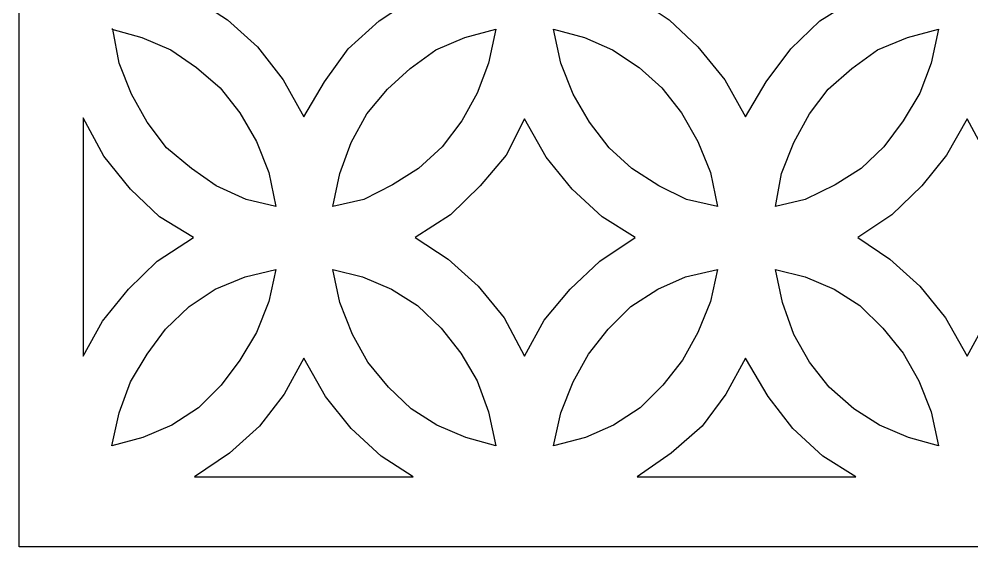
# Model space of a CAD drawing. Header units: centimetres. Extents: x -27 to -19.59, y -7.34 to -0.28.
# Drawn here: x -26.999 to -23.292, y -7.341 to -5.286 of the extents above; entities that cross this region are included whole.
import ezdxf

# ---------------------------------------------------------------- set-up
doc = ezdxf.new("R2010")
doc.units = ezdxf.units.CM
doc.header["$MEASUREMENT"] = 0
doc.layers.add('layer 1', color=7, linetype='Continuous')

msp = doc.modelspace()

# ---------------------------------------------------------------- linework, layer by layer
at = {"layer": 'layer 1', "color": 250, "lineweight": 30}
for points, knots in [([(-19.58969, -7.3408), (-19.58969, -7.3408), (-26.99913, -7.3408), (-26.99913, -7.3408), (-26.99913, -7.3408), (-26.99913, -7.3408), (-26.99913, -0.27655), (-26.99913, -0.27655), (-26.99913, -0.27655), (-26.99913, -0.27655), (-19.58568, -0.27655), (-19.58568, -0.27655)], [0, 0, 0, 0, 0.25, 0.25, 0.25, 0.25, 0.5, 0.5, 0.5, 0.5, 1, 1, 1, 1]), ([(-25.46586, -5.20547), (-25.46586, -5.20547), (-25.59832, -5.29377), (-25.59832, -5.29377), (-25.59832, -5.29377), (-25.59832, -5.29377), (-25.71873, -5.40214), (-25.71873, -5.40214), (-25.71873, -5.40214), (-25.71873, -5.40214), (-25.81105, -5.53057), (-25.81105, -5.53057), (-25.81105, -5.53057), (-25.81105, -5.53057), (-25.89132, -5.66705), (-25.89132, -5.66705), (-25.89132, -5.66705), (-25.89132, -5.66705), (-25.9716, -5.52254), (-25.9716, -5.52254), (-25.9716, -5.52254), (-25.9716, -5.52254), (-26.07194, -5.39412), (-26.07194, -5.39412), (-26.07194, -5.39412), (-26.07194, -5.39412), (-26.18834, -5.28976), (-26.18834, -5.28976), (-26.18834, -5.28976), (-26.18834, -5.28976), (-26.31678, -5.20547), (-26.31678, -5.20547), (-26.31678, -5.20547), (-26.31678, -5.20547), (-26.18031, -5.11717), (-26.18031, -5.11717), (-26.18031, -5.11717), (-26.18031, -5.11717), (-26.06392, -5.00879), (-26.06392, -5.00879), (-26.06392, -5.00879), (-26.06392, -5.00879), (-25.96758, -4.88035), (-25.96758, -4.88035), (-25.96758, -4.88035), (-25.96758, -4.88035), (-25.89132, -4.74389), (-25.89132, -4.74389), (-25.89132, -4.74389), (-25.89132, -4.74389), (-25.80703, -4.88838), (-25.80703, -4.88838), (-25.80703, -4.88838), (-25.80703, -4.88838), (-25.70669, -5.01682), (-25.70669, -5.01682), (-25.70669, -5.01682), (-25.70669, -5.01682), (-25.59029, -5.12118), (-25.59029, -5.12118), (-25.59029, -5.12118), (-25.59029, -5.12118), (-25.46586, -5.20547), (-25.46586, -5.20547)], [0, 0, 0, 0, 0.0588235, 0.0588235, 0.0588235, 0.0588235, 0.1176471, 0.1176471, 0.1176471, 0.1176471, 0.1764706, 0.1764706, 0.1764706, 0.1764706, 0.2352941, 0.2352941, 0.2352941, 0.2352941, 0.2941176, 0.2941176, 0.2941176, 0.2941176, 0.3529412, 0.3529412, 0.3529412, 0.3529412, 0.4117647, 0.4117647, 0.4117647, 0.4117647, 0.4705882, 0.4705882, 0.4705882, 0.4705882, 0.5294118, 0.5294118, 0.5294118, 0.5294118, 0.5882353, 0.5882353, 0.5882353, 0.5882353, 0.6470588, 0.6470588, 0.6470588, 0.6470588, 0.7058824, 0.7058824, 0.7058824, 0.7058824, 0.7647059, 0.7647059, 0.7647059, 0.7647059, 0.8235294, 0.8235294, 0.8235294, 0.8235294, 0.8823529, 0.8823529, 0.8823529, 0.8823529, 1, 1, 1, 1]), ([(-23.74395, -5.20547), (-23.74395, -5.20547), (-23.88443, -5.29377), (-23.88443, -5.29377), (-23.88443, -5.29377), (-23.88443, -5.29377), (-23.99682, -5.40214), (-23.99682, -5.40214), (-23.99682, -5.40214), (-23.99682, -5.40214), (-24.09315, -5.53057), (-24.09315, -5.53057), (-24.09315, -5.53057), (-24.09315, -5.53057), (-24.17343, -5.66705), (-24.17343, -5.66705), (-24.17343, -5.66705), (-24.17343, -5.66705), (-24.2537, -5.52254), (-24.2537, -5.52254), (-24.2537, -5.52254), (-24.2537, -5.52254), (-24.35806, -5.39412), (-24.35806, -5.39412), (-24.35806, -5.39412), (-24.35806, -5.39412), (-24.47045, -5.28976), (-24.47045, -5.28976), (-24.47045, -5.28976), (-24.47045, -5.28976), (-24.59487, -5.20547), (-24.59487, -5.20547), (-24.59487, -5.20547), (-24.59487, -5.20547), (-24.46242, -5.11717), (-24.46242, -5.11717), (-24.46242, -5.11717), (-24.46242, -5.11717), (-24.34201, -5.00879), (-24.34201, -5.00879), (-24.34201, -5.00879), (-24.34201, -5.00879), (-24.24969, -4.88035), (-24.24969, -4.88035), (-24.24969, -4.88035), (-24.24969, -4.88035), (-24.17343, -4.74389), (-24.17343, -4.74389), (-24.17343, -4.74389), (-24.17343, -4.74389), (-24.08512, -4.88838), (-24.08512, -4.88838), (-24.08512, -4.88838), (-24.08512, -4.88838), (-23.98879, -5.01682), (-23.98879, -5.01682), (-23.98879, -5.01682), (-23.98879, -5.01682), (-23.87641, -5.12118), (-23.87641, -5.12118), (-23.87641, -5.12118), (-23.87641, -5.12118), (-23.74395, -5.20547), (-23.74395, -5.20547)], [0, 0, 0, 0, 0.0588235, 0.0588235, 0.0588235, 0.0588235, 0.1176471, 0.1176471, 0.1176471, 0.1176471, 0.1764706, 0.1764706, 0.1764706, 0.1764706, 0.2352941, 0.2352941, 0.2352941, 0.2352941, 0.2941176, 0.2941176, 0.2941176, 0.2941176, 0.3529412, 0.3529412, 0.3529412, 0.3529412, 0.4117647, 0.4117647, 0.4117647, 0.4117647, 0.4705882, 0.4705882, 0.4705882, 0.4705882, 0.5294118, 0.5294118, 0.5294118, 0.5294118, 0.5882353, 0.5882353, 0.5882353, 0.5882353, 0.6470588, 0.6470588, 0.6470588, 0.6470588, 0.7058824, 0.7058824, 0.7058824, 0.7058824, 0.7647059, 0.7647059, 0.7647059, 0.7647059, 0.8235294, 0.8235294, 0.8235294, 0.8235294, 0.8823529, 0.8823529, 0.8823529, 0.8823529, 1, 1, 1, 1]), ([(-26.63387, -5.32588), (-26.63387, -5.32588), (-26.60979, -5.45834), (-26.60979, -5.45834), (-26.60979, -5.45834), (-26.60979, -5.45834), (-26.56162, -5.57875), (-26.56162, -5.57875), (-26.56162, -5.57875), (-26.56162, -5.57875), (-26.50142, -5.68712), (-26.50142, -5.68712), (-26.50142, -5.68712), (-26.50142, -5.68712), (-26.42515, -5.78747), (-26.42515, -5.78747), (-26.42515, -5.78747), (-26.42515, -5.78747), (-26.32882, -5.86774), (-26.32882, -5.86774), (-26.32882, -5.86774), (-26.32882, -5.86774), (-26.23249, -5.93598), (-26.23249, -5.93598), (-26.23249, -5.93598), (-26.23249, -5.93598), (-26.1161, -5.98816), (-26.1161, -5.98816), (-26.1161, -5.98816), (-26.1161, -5.98816), (-25.99969, -6.01625), (-25.99969, -6.01625), (-25.99969, -6.01625), (-25.99969, -6.01625), (-26.02779, -5.8838), (-26.02779, -5.8838), (-26.02779, -5.8838), (-26.02779, -5.8838), (-26.07596, -5.76338), (-26.07596, -5.76338), (-26.07596, -5.76338), (-26.07596, -5.76338), (-26.14018, -5.651), (-26.14018, -5.651), (-26.14018, -5.651), (-26.14018, -5.651), (-26.21644, -5.55465), (-26.21644, -5.55465), (-26.21644, -5.55465), (-26.21644, -5.55465), (-26.30876, -5.47439), (-26.30876, -5.47439), (-26.30876, -5.47439), (-26.30876, -5.47439), (-26.4091, -5.40616), (-26.4091, -5.40616), (-26.4091, -5.40616), (-26.4091, -5.40616), (-26.52149, -5.35799), (-26.52149, -5.35799), (-26.52149, -5.35799), (-26.52149, -5.35799), (-26.63789, -5.32588), (-26.63789, -5.32588), (-26.63789, -5.32588), (-26.63789, -5.32588), (-26.63387, -5.32588), (-26.63387, -5.32588)], [0, 0, 0, 0, 0.0555556, 0.0555556, 0.0555556, 0.0555556, 0.1111111, 0.1111111, 0.1111111, 0.1111111, 0.1666667, 0.1666667, 0.1666667, 0.1666667, 0.2222222, 0.2222222, 0.2222222, 0.2222222, 0.2777778, 0.2777778, 0.2777778, 0.2777778, 0.3333333, 0.3333333, 0.3333333, 0.3333333, 0.3888889, 0.3888889, 0.3888889, 0.3888889, 0.4444444, 0.4444444, 0.4444444, 0.4444444, 0.5, 0.5, 0.5, 0.5, 0.5555556, 0.5555556, 0.5555556, 0.5555556, 0.6111111, 0.6111111, 0.6111111, 0.6111111, 0.6666667, 0.6666667, 0.6666667, 0.6666667, 0.7222222, 0.7222222, 0.7222222, 0.7222222, 0.7777778, 0.7777778, 0.7777778, 0.7777778, 0.8333333, 0.8333333, 0.8333333, 0.8333333, 0.8888889, 0.8888889, 0.8888889, 0.8888889, 1, 1, 1, 1]), ([(-25.14476, -5.32588), (-25.14476, -5.32588), (-25.26517, -5.35799), (-25.26517, -5.35799), (-25.26517, -5.35799), (-25.26517, -5.35799), (-25.37756, -5.40616), (-25.37756, -5.40616), (-25.37756, -5.40616), (-25.37756, -5.40616), (-25.4779, -5.47841), (-25.4779, -5.47841), (-25.4779, -5.47841), (-25.4779, -5.47841), (-25.56621, -5.55868), (-25.56621, -5.55868), (-25.56621, -5.55868), (-25.56621, -5.55868), (-25.64648, -5.65501), (-25.64648, -5.65501), (-25.64648, -5.65501), (-25.64648, -5.65501), (-25.70669, -5.7674), (-25.70669, -5.7674), (-25.70669, -5.7674), (-25.70669, -5.7674), (-25.75084, -5.88781), (-25.75084, -5.88781), (-25.75084, -5.88781), (-25.75084, -5.88781), (-25.77894, -6.01625), (-25.77894, -6.01625), (-25.77894, -6.01625), (-25.77894, -6.01625), (-25.65852, -5.98816), (-25.65852, -5.98816), (-25.65852, -5.98816), (-25.65852, -5.98816), (-25.54614, -5.93196), (-25.54614, -5.93196), (-25.54614, -5.93196), (-25.54614, -5.93196), (-25.44579, -5.86774), (-25.44579, -5.86774), (-25.44579, -5.86774), (-25.44579, -5.86774), (-25.35348, -5.78345), (-25.35348, -5.78345), (-25.35348, -5.78345), (-25.35348, -5.78345), (-25.27721, -5.68311), (-25.27721, -5.68311), (-25.27721, -5.68311), (-25.27721, -5.68311), (-25.21701, -5.57474), (-25.21701, -5.57474), (-25.21701, -5.57474), (-25.21701, -5.57474), (-25.17286, -5.45834), (-25.17286, -5.45834), (-25.17286, -5.45834), (-25.17286, -5.45834), (-25.14476, -5.32588), (-25.14476, -5.32588)], [0, 0, 0, 0, 0.0588235, 0.0588235, 0.0588235, 0.0588235, 0.1176471, 0.1176471, 0.1176471, 0.1176471, 0.1764706, 0.1764706, 0.1764706, 0.1764706, 0.2352941, 0.2352941, 0.2352941, 0.2352941, 0.2941176, 0.2941176, 0.2941176, 0.2941176, 0.3529412, 0.3529412, 0.3529412, 0.3529412, 0.4117647, 0.4117647, 0.4117647, 0.4117647, 0.4705882, 0.4705882, 0.4705882, 0.4705882, 0.5294118, 0.5294118, 0.5294118, 0.5294118, 0.5882353, 0.5882353, 0.5882353, 0.5882353, 0.6470588, 0.6470588, 0.6470588, 0.6470588, 0.7058824, 0.7058824, 0.7058824, 0.7058824, 0.7647059, 0.7647059, 0.7647059, 0.7647059, 0.8235294, 0.8235294, 0.8235294, 0.8235294, 0.8823529, 0.8823529, 0.8823529, 0.8823529, 1, 1, 1, 1]), ([(-24.91999, -5.32588), (-24.91999, -5.32588), (-24.89189, -5.45834), (-24.89189, -5.45834), (-24.89189, -5.45834), (-24.89189, -5.45834), (-24.84373, -5.57875), (-24.84373, -5.57875), (-24.84373, -5.57875), (-24.84373, -5.57875), (-24.77951, -5.68712), (-24.77951, -5.68712), (-24.77951, -5.68712), (-24.77951, -5.68712), (-24.70325, -5.78747), (-24.70325, -5.78747), (-24.70325, -5.78747), (-24.70325, -5.78747), (-24.61494, -5.86774), (-24.61494, -5.86774), (-24.61494, -5.86774), (-24.61494, -5.86774), (-24.51058, -5.93598), (-24.51058, -5.93598), (-24.51058, -5.93598), (-24.51058, -5.93598), (-24.40221, -5.98816), (-24.40221, -5.98816), (-24.40221, -5.98816), (-24.40221, -5.98816), (-24.2818, -6.01625), (-24.2818, -6.01625), (-24.2818, -6.01625), (-24.2818, -6.01625), (-24.3099, -5.8838), (-24.3099, -5.8838), (-24.3099, -5.8838), (-24.3099, -5.8838), (-24.35806, -5.76338), (-24.35806, -5.76338), (-24.35806, -5.76338), (-24.35806, -5.76338), (-24.42228, -5.651), (-24.42228, -5.651), (-24.42228, -5.651), (-24.42228, -5.651), (-24.49854, -5.55465), (-24.49854, -5.55465), (-24.49854, -5.55465), (-24.49854, -5.55465), (-24.58684, -5.47439), (-24.58684, -5.47439), (-24.58684, -5.47439), (-24.58684, -5.47439), (-24.6912, -5.40616), (-24.6912, -5.40616), (-24.6912, -5.40616), (-24.6912, -5.40616), (-24.79957, -5.35799), (-24.79957, -5.35799), (-24.79957, -5.35799), (-24.79957, -5.35799), (-24.91999, -5.32588), (-24.91999, -5.32588)], [0, 0, 0, 0, 0.0588235, 0.0588235, 0.0588235, 0.0588235, 0.1176471, 0.1176471, 0.1176471, 0.1176471, 0.1764706, 0.1764706, 0.1764706, 0.1764706, 0.2352941, 0.2352941, 0.2352941, 0.2352941, 0.2941176, 0.2941176, 0.2941176, 0.2941176, 0.3529412, 0.3529412, 0.3529412, 0.3529412, 0.4117647, 0.4117647, 0.4117647, 0.4117647, 0.4705882, 0.4705882, 0.4705882, 0.4705882, 0.5294118, 0.5294118, 0.5294118, 0.5294118, 0.5882353, 0.5882353, 0.5882353, 0.5882353, 0.6470588, 0.6470588, 0.6470588, 0.6470588, 0.7058824, 0.7058824, 0.7058824, 0.7058824, 0.7647059, 0.7647059, 0.7647059, 0.7647059, 0.8235294, 0.8235294, 0.8235294, 0.8235294, 0.8823529, 0.8823529, 0.8823529, 0.8823529, 1, 1, 1, 1]), ([(-23.42285, -5.32588), (-23.42285, -5.32588), (-23.54326, -5.35799), (-23.54326, -5.35799), (-23.54326, -5.35799), (-23.54326, -5.35799), (-23.65966, -5.40616), (-23.65966, -5.40616), (-23.65966, -5.40616), (-23.65966, -5.40616), (-23.76001, -5.47841), (-23.76001, -5.47841), (-23.76001, -5.47841), (-23.76001, -5.47841), (-23.85232, -5.55868), (-23.85232, -5.55868), (-23.85232, -5.55868), (-23.85232, -5.55868), (-23.92457, -5.65501), (-23.92457, -5.65501), (-23.92457, -5.65501), (-23.92457, -5.65501), (-23.98478, -5.7674), (-23.98478, -5.7674), (-23.98478, -5.7674), (-23.98478, -5.7674), (-24.03294, -5.88781), (-24.03294, -5.88781), (-24.03294, -5.88781), (-24.03294, -5.88781), (-24.05703, -6.01625), (-24.05703, -6.01625), (-24.05703, -6.01625), (-24.05703, -6.01625), (-23.94063, -5.98816), (-23.94063, -5.98816), (-23.94063, -5.98816), (-23.94063, -5.98816), (-23.82423, -5.93196), (-23.82423, -5.93196), (-23.82423, -5.93196), (-23.82423, -5.93196), (-23.72388, -5.86774), (-23.72388, -5.86774), (-23.72388, -5.86774), (-23.72388, -5.86774), (-23.63558, -5.78345), (-23.63558, -5.78345), (-23.63558, -5.78345), (-23.63558, -5.78345), (-23.55932, -5.68311), (-23.55932, -5.68311), (-23.55932, -5.68311), (-23.55932, -5.68311), (-23.4951, -5.57474), (-23.4951, -5.57474), (-23.4951, -5.57474), (-23.4951, -5.57474), (-23.45095, -5.45834), (-23.45095, -5.45834), (-23.45095, -5.45834), (-23.45095, -5.45834), (-23.42285, -5.32588), (-23.42285, -5.32588)], [0, 0, 0, 0, 0.0588235, 0.0588235, 0.0588235, 0.0588235, 0.1176471, 0.1176471, 0.1176471, 0.1176471, 0.1764706, 0.1764706, 0.1764706, 0.1764706, 0.2352941, 0.2352941, 0.2352941, 0.2352941, 0.2941176, 0.2941176, 0.2941176, 0.2941176, 0.3529412, 0.3529412, 0.3529412, 0.3529412, 0.4117647, 0.4117647, 0.4117647, 0.4117647, 0.4705882, 0.4705882, 0.4705882, 0.4705882, 0.5294118, 0.5294118, 0.5294118, 0.5294118, 0.5882353, 0.5882353, 0.5882353, 0.5882353, 0.6470588, 0.6470588, 0.6470588, 0.6470588, 0.7058824, 0.7058824, 0.7058824, 0.7058824, 0.7647059, 0.7647059, 0.7647059, 0.7647059, 0.8235294, 0.8235294, 0.8235294, 0.8235294, 0.8823529, 0.8823529, 0.8823529, 0.8823529, 1, 1, 1, 1]), ([(-26.75027, -5.67107), (-26.75027, -5.67107), (-26.67, -5.81958), (-26.67, -5.81958), (-26.67, -5.81958), (-26.67, -5.81958), (-26.56564, -5.94802), (-26.56564, -5.94802), (-26.56564, -5.94802), (-26.56564, -5.94802), (-26.45325, -6.05637), (-26.45325, -6.05637), (-26.45325, -6.05637), (-26.45325, -6.05637), (-26.3208, -6.13666), (-26.3208, -6.13666), (-26.3208, -6.13666), (-26.3208, -6.13666), (-26.46128, -6.22898), (-26.46128, -6.22898), (-26.46128, -6.22898), (-26.46128, -6.22898), (-26.57366, -6.33735), (-26.57366, -6.33735), (-26.57366, -6.33735), (-26.57366, -6.33735), (-26.67401, -6.46178), (-26.67401, -6.46178), (-26.67401, -6.46178), (-26.67401, -6.46178), (-26.75027, -6.59825), (-26.75027, -6.59825), (-26.75027, -6.59825), (-26.75027, -6.59825), (-26.75027, -5.67107), (-26.75027, -5.67107)], [0, 0, 0, 0, 0.1, 0.1, 0.1, 0.1, 0.2, 0.2, 0.2, 0.2, 0.3, 0.3, 0.3, 0.3, 0.4, 0.4, 0.4, 0.4, 0.5, 0.5, 0.5, 0.5, 0.6, 0.6, 0.6, 0.6, 0.7, 0.7, 0.7, 0.7, 0.8, 0.8, 0.8, 0.8, 1, 1, 1, 1]), ([(-25.03238, -5.67508), (-25.03238, -5.67508), (-24.94808, -5.82359), (-24.94808, -5.82359), (-24.94808, -5.82359), (-24.94808, -5.82359), (-24.84774, -5.94802), (-24.84774, -5.94802), (-24.84774, -5.94802), (-24.84774, -5.94802), (-24.73134, -6.05637), (-24.73134, -6.05637), (-24.73134, -6.05637), (-24.73134, -6.05637), (-24.6029, -6.13666), (-24.6029, -6.13666), (-24.6029, -6.13666), (-24.6029, -6.13666), (-24.73937, -6.22898), (-24.73937, -6.22898), (-24.73937, -6.22898), (-24.73937, -6.22898), (-24.85577, -6.33735), (-24.85577, -6.33735), (-24.85577, -6.33735), (-24.85577, -6.33735), (-24.95611, -6.45777), (-24.95611, -6.45777), (-24.95611, -6.45777), (-24.95611, -6.45777), (-25.03238, -6.59825), (-25.03238, -6.59825), (-25.03238, -6.59825), (-25.03238, -6.59825), (-25.11265, -6.44974), (-25.11265, -6.44974), (-25.11265, -6.44974), (-25.11265, -6.44974), (-25.213, -6.32531), (-25.213, -6.32531), (-25.213, -6.32531), (-25.213, -6.32531), (-25.32939, -6.22096), (-25.32939, -6.22096), (-25.32939, -6.22096), (-25.32939, -6.22096), (-25.45783, -6.13666), (-25.45783, -6.13666), (-25.45783, -6.13666), (-25.45783, -6.13666), (-25.32137, -6.04835), (-25.32137, -6.04835), (-25.32137, -6.04835), (-25.32137, -6.04835), (-25.20497, -5.93598), (-25.20497, -5.93598), (-25.20497, -5.93598), (-25.20497, -5.93598), (-25.10462, -5.81556), (-25.10462, -5.81556), (-25.10462, -5.81556), (-25.10462, -5.81556), (-25.03238, -5.67508), (-25.03238, -5.67508)], [0, 0, 0, 0, 0.0588235, 0.0588235, 0.0588235, 0.0588235, 0.1176471, 0.1176471, 0.1176471, 0.1176471, 0.1764706, 0.1764706, 0.1764706, 0.1764706, 0.2352941, 0.2352941, 0.2352941, 0.2352941, 0.2941176, 0.2941176, 0.2941176, 0.2941176, 0.3529412, 0.3529412, 0.3529412, 0.3529412, 0.4117647, 0.4117647, 0.4117647, 0.4117647, 0.4705882, 0.4705882, 0.4705882, 0.4705882, 0.5294118, 0.5294118, 0.5294118, 0.5294118, 0.5882353, 0.5882353, 0.5882353, 0.5882353, 0.6470588, 0.6470588, 0.6470588, 0.6470588, 0.7058824, 0.7058824, 0.7058824, 0.7058824, 0.7647059, 0.7647059, 0.7647059, 0.7647059, 0.8235294, 0.8235294, 0.8235294, 0.8235294, 0.8823529, 0.8823529, 0.8823529, 0.8823529, 1, 1, 1, 1]), ([(-23.31046, -5.67508), (-23.31046, -5.67508), (-23.23019, -5.82359), (-23.23019, -5.82359), (-23.23019, -5.82359), (-23.23019, -5.82359), (-23.12984, -5.94802), (-23.12984, -5.94802), (-23.12984, -5.94802), (-23.12984, -5.94802), (-23.01344, -6.05637), (-23.01344, -6.05637), (-23.01344, -6.05637), (-23.01344, -6.05637), (-22.88902, -6.13666), (-22.88902, -6.13666), (-22.88902, -6.13666), (-22.88902, -6.13666), (-23.02147, -6.22898), (-23.02147, -6.22898), (-23.02147, -6.22898), (-23.02147, -6.22898), (-23.13787, -6.33735), (-23.13787, -6.33735), (-23.13787, -6.33735), (-23.13787, -6.33735), (-23.2342, -6.45777), (-23.2342, -6.45777), (-23.2342, -6.45777), (-23.2342, -6.45777), (-23.31046, -6.59825), (-23.31046, -6.59825), (-23.31046, -6.59825), (-23.31046, -6.59825), (-23.39475, -6.44974), (-23.39475, -6.44974), (-23.39475, -6.44974), (-23.39475, -6.44974), (-23.4951, -6.32531), (-23.4951, -6.32531), (-23.4951, -6.32531), (-23.4951, -6.32531), (-23.6115, -6.22096), (-23.6115, -6.22096), (-23.6115, -6.22096), (-23.6115, -6.22096), (-23.73592, -6.13666), (-23.73592, -6.13666), (-23.73592, -6.13666), (-23.73592, -6.13666), (-23.60347, -6.04835), (-23.60347, -6.04835), (-23.60347, -6.04835), (-23.60347, -6.04835), (-23.48707, -5.93598), (-23.48707, -5.93598), (-23.48707, -5.93598), (-23.48707, -5.93598), (-23.39074, -5.81556), (-23.39074, -5.81556), (-23.39074, -5.81556), (-23.39074, -5.81556), (-23.31046, -5.67508), (-23.31046, -5.67508)], [0, 0, 0, 0, 0.0588235, 0.0588235, 0.0588235, 0.0588235, 0.1176471, 0.1176471, 0.1176471, 0.1176471, 0.1764706, 0.1764706, 0.1764706, 0.1764706, 0.2352941, 0.2352941, 0.2352941, 0.2352941, 0.2941176, 0.2941176, 0.2941176, 0.2941176, 0.3529412, 0.3529412, 0.3529412, 0.3529412, 0.4117647, 0.4117647, 0.4117647, 0.4117647, 0.4705882, 0.4705882, 0.4705882, 0.4705882, 0.5294118, 0.5294118, 0.5294118, 0.5294118, 0.5882353, 0.5882353, 0.5882353, 0.5882353, 0.6470588, 0.6470588, 0.6470588, 0.6470588, 0.7058824, 0.7058824, 0.7058824, 0.7058824, 0.7647059, 0.7647059, 0.7647059, 0.7647059, 0.8235294, 0.8235294, 0.8235294, 0.8235294, 0.8823529, 0.8823529, 0.8823529, 0.8823529, 1, 1, 1, 1]), ([(-25.99969, -6.26109), (-25.99969, -6.26109), (-26.12011, -6.28919), (-26.12011, -6.28919), (-26.12011, -6.28919), (-26.12011, -6.28919), (-26.23651, -6.33735), (-26.23651, -6.33735), (-26.23651, -6.33735), (-26.23651, -6.33735), (-26.33685, -6.40559), (-26.33685, -6.40559), (-26.33685, -6.40559), (-26.33685, -6.40559), (-26.42917, -6.49389), (-26.42917, -6.49389), (-26.42917, -6.49389), (-26.42917, -6.49389), (-26.50142, -6.59022), (-26.50142, -6.59022), (-26.50142, -6.59022), (-26.50142, -6.59022), (-26.56564, -6.69859), (-26.56564, -6.69859), (-26.56564, -6.69859), (-26.56564, -6.69859), (-26.60979, -6.81899), (-26.60979, -6.81899), (-26.60979, -6.81899), (-26.60979, -6.81899), (-26.63789, -6.94745), (-26.63789, -6.94745), (-26.63789, -6.94745), (-26.63789, -6.94745), (-26.51747, -6.91534), (-26.51747, -6.91534), (-26.51747, -6.91534), (-26.51747, -6.91534), (-26.40509, -6.86717), (-26.40509, -6.86717), (-26.40509, -6.86717), (-26.40509, -6.86717), (-26.30073, -6.79894), (-26.30073, -6.79894), (-26.30073, -6.79894), (-26.30073, -6.79894), (-26.21242, -6.71064), (-26.21242, -6.71064), (-26.21242, -6.71064), (-26.21242, -6.71064), (-26.14018, -6.61431), (-26.14018, -6.61431), (-26.14018, -6.61431), (-26.14018, -6.61431), (-26.07596, -6.50593), (-26.07596, -6.50593), (-26.07596, -6.50593), (-26.07596, -6.50593), (-26.02779, -6.38552), (-26.02779, -6.38552), (-26.02779, -6.38552), (-26.02779, -6.38552), (-25.99969, -6.26109), (-25.99969, -6.26109)], [0, 0, 0, 0, 0.0588235, 0.0588235, 0.0588235, 0.0588235, 0.1176471, 0.1176471, 0.1176471, 0.1176471, 0.1764706, 0.1764706, 0.1764706, 0.1764706, 0.2352941, 0.2352941, 0.2352941, 0.2352941, 0.2941176, 0.2941176, 0.2941176, 0.2941176, 0.3529412, 0.3529412, 0.3529412, 0.3529412, 0.4117647, 0.4117647, 0.4117647, 0.4117647, 0.4705882, 0.4705882, 0.4705882, 0.4705882, 0.5294118, 0.5294118, 0.5294118, 0.5294118, 0.5882353, 0.5882353, 0.5882353, 0.5882353, 0.6470588, 0.6470588, 0.6470588, 0.6470588, 0.7058824, 0.7058824, 0.7058824, 0.7058824, 0.7647059, 0.7647059, 0.7647059, 0.7647059, 0.8235294, 0.8235294, 0.8235294, 0.8235294, 0.8823529, 0.8823529, 0.8823529, 0.8823529, 1, 1, 1, 1]), ([(-25.77894, -6.26109), (-25.77894, -6.26109), (-25.75084, -6.38953), (-25.75084, -6.38953), (-25.75084, -6.38953), (-25.75084, -6.38953), (-25.70267, -6.51396), (-25.70267, -6.51396), (-25.70267, -6.51396), (-25.70267, -6.51396), (-25.64247, -6.62233), (-25.64247, -6.62233), (-25.64247, -6.62233), (-25.64247, -6.62233), (-25.56219, -6.71866), (-25.56219, -6.71866), (-25.56219, -6.71866), (-25.56219, -6.71866), (-25.47389, -6.80294), (-25.47389, -6.80294), (-25.47389, -6.80294), (-25.47389, -6.80294), (-25.37355, -6.86717), (-25.37355, -6.86717), (-25.37355, -6.86717), (-25.37355, -6.86717), (-25.26116, -6.91534), (-25.26116, -6.91534), (-25.26116, -6.91534), (-25.26116, -6.91534), (-25.14476, -6.94745), (-25.14476, -6.94745), (-25.14476, -6.94745), (-25.14476, -6.94745), (-25.17286, -6.81499), (-25.17286, -6.81499), (-25.17286, -6.81499), (-25.17286, -6.81499), (-25.21701, -6.69458), (-25.21701, -6.69458), (-25.21701, -6.69458), (-25.21701, -6.69458), (-25.28123, -6.58621), (-25.28123, -6.58621), (-25.28123, -6.58621), (-25.28123, -6.58621), (-25.35749, -6.48988), (-25.35749, -6.48988), (-25.35749, -6.48988), (-25.35749, -6.48988), (-25.44981, -6.40158), (-25.44981, -6.40158), (-25.44981, -6.40158), (-25.44981, -6.40158), (-25.55015, -6.33735), (-25.55015, -6.33735), (-25.55015, -6.33735), (-25.55015, -6.33735), (-25.66254, -6.28919), (-25.66254, -6.28919), (-25.66254, -6.28919), (-25.66254, -6.28919), (-25.77894, -6.26109), (-25.77894, -6.26109)], [0, 0, 0, 0, 0.0588235, 0.0588235, 0.0588235, 0.0588235, 0.1176471, 0.1176471, 0.1176471, 0.1176471, 0.1764706, 0.1764706, 0.1764706, 0.1764706, 0.2352941, 0.2352941, 0.2352941, 0.2352941, 0.2941176, 0.2941176, 0.2941176, 0.2941176, 0.3529412, 0.3529412, 0.3529412, 0.3529412, 0.4117647, 0.4117647, 0.4117647, 0.4117647, 0.4705882, 0.4705882, 0.4705882, 0.4705882, 0.5294118, 0.5294118, 0.5294118, 0.5294118, 0.5882353, 0.5882353, 0.5882353, 0.5882353, 0.6470588, 0.6470588, 0.6470588, 0.6470588, 0.7058824, 0.7058824, 0.7058824, 0.7058824, 0.7647059, 0.7647059, 0.7647059, 0.7647059, 0.8235294, 0.8235294, 0.8235294, 0.8235294, 0.8823529, 0.8823529, 0.8823529, 0.8823529, 1, 1, 1, 1]), ([(-24.2818, -6.26109), (-24.2818, -6.26109), (-24.40623, -6.28919), (-24.40623, -6.28919), (-24.40623, -6.28919), (-24.40623, -6.28919), (-24.5146, -6.33735), (-24.5146, -6.33735), (-24.5146, -6.33735), (-24.5146, -6.33735), (-24.61895, -6.40559), (-24.61895, -6.40559), (-24.61895, -6.40559), (-24.61895, -6.40559), (-24.70726, -6.49389), (-24.70726, -6.49389), (-24.70726, -6.49389), (-24.70726, -6.49389), (-24.78352, -6.59022), (-24.78352, -6.59022), (-24.78352, -6.59022), (-24.78352, -6.59022), (-24.84373, -6.69859), (-24.84373, -6.69859), (-24.84373, -6.69859), (-24.84373, -6.69859), (-24.89189, -6.81899), (-24.89189, -6.81899), (-24.89189, -6.81899), (-24.89189, -6.81899), (-24.91999, -6.94745), (-24.91999, -6.94745), (-24.91999, -6.94745), (-24.91999, -6.94745), (-24.79556, -6.91534), (-24.79556, -6.91534), (-24.79556, -6.91534), (-24.79556, -6.91534), (-24.68719, -6.86717), (-24.68719, -6.86717), (-24.68719, -6.86717), (-24.68719, -6.86717), (-24.58283, -6.79894), (-24.58283, -6.79894), (-24.58283, -6.79894), (-24.58283, -6.79894), (-24.49453, -6.71064), (-24.49453, -6.71064), (-24.49453, -6.71064), (-24.49453, -6.71064), (-24.41827, -6.61431), (-24.41827, -6.61431), (-24.41827, -6.61431), (-24.41827, -6.61431), (-24.35806, -6.50593), (-24.35806, -6.50593), (-24.35806, -6.50593), (-24.35806, -6.50593), (-24.3099, -6.38552), (-24.3099, -6.38552), (-24.3099, -6.38552), (-24.3099, -6.38552), (-24.2818, -6.26109), (-24.2818, -6.26109)], [0, 0, 0, 0, 0.0588235, 0.0588235, 0.0588235, 0.0588235, 0.1176471, 0.1176471, 0.1176471, 0.1176471, 0.1764706, 0.1764706, 0.1764706, 0.1764706, 0.2352941, 0.2352941, 0.2352941, 0.2352941, 0.2941176, 0.2941176, 0.2941176, 0.2941176, 0.3529412, 0.3529412, 0.3529412, 0.3529412, 0.4117647, 0.4117647, 0.4117647, 0.4117647, 0.4705882, 0.4705882, 0.4705882, 0.4705882, 0.5294118, 0.5294118, 0.5294118, 0.5294118, 0.5882353, 0.5882353, 0.5882353, 0.5882353, 0.6470588, 0.6470588, 0.6470588, 0.6470588, 0.7058824, 0.7058824, 0.7058824, 0.7058824, 0.7647059, 0.7647059, 0.7647059, 0.7647059, 0.8235294, 0.8235294, 0.8235294, 0.8235294, 0.8823529, 0.8823529, 0.8823529, 0.8823529, 1, 1, 1, 1]), ([(-24.05703, -6.26109), (-24.05703, -6.26109), (-24.02893, -6.38953), (-24.02893, -6.38953), (-24.02893, -6.38953), (-24.02893, -6.38953), (-23.98478, -6.51396), (-23.98478, -6.51396), (-23.98478, -6.51396), (-23.98478, -6.51396), (-23.92457, -6.62233), (-23.92457, -6.62233), (-23.92457, -6.62233), (-23.92457, -6.62233), (-23.84831, -6.71866), (-23.84831, -6.71866), (-23.84831, -6.71866), (-23.84831, -6.71866), (-23.75198, -6.80294), (-23.75198, -6.80294), (-23.75198, -6.80294), (-23.75198, -6.80294), (-23.65164, -6.86717), (-23.65164, -6.86717), (-23.65164, -6.86717), (-23.65164, -6.86717), (-23.53925, -6.91534), (-23.53925, -6.91534), (-23.53925, -6.91534), (-23.53925, -6.91534), (-23.42285, -6.94745), (-23.42285, -6.94745), (-23.42285, -6.94745), (-23.42285, -6.94745), (-23.45095, -6.81499), (-23.45095, -6.81499), (-23.45095, -6.81499), (-23.45095, -6.81499), (-23.49911, -6.69458), (-23.49911, -6.69458), (-23.49911, -6.69458), (-23.49911, -6.69458), (-23.55932, -6.58621), (-23.55932, -6.58621), (-23.55932, -6.58621), (-23.55932, -6.58621), (-23.63959, -6.48988), (-23.63959, -6.48988), (-23.63959, -6.48988), (-23.63959, -6.48988), (-23.7279, -6.40158), (-23.7279, -6.40158), (-23.7279, -6.40158), (-23.7279, -6.40158), (-23.82824, -6.33735), (-23.82824, -6.33735), (-23.82824, -6.33735), (-23.82824, -6.33735), (-23.94063, -6.28919), (-23.94063, -6.28919), (-23.94063, -6.28919), (-23.94063, -6.28919), (-24.05703, -6.26109), (-24.05703, -6.26109)], [0, 0, 0, 0, 0.0588235, 0.0588235, 0.0588235, 0.0588235, 0.1176471, 0.1176471, 0.1176471, 0.1176471, 0.1764706, 0.1764706, 0.1764706, 0.1764706, 0.2352941, 0.2352941, 0.2352941, 0.2352941, 0.2941176, 0.2941176, 0.2941176, 0.2941176, 0.3529412, 0.3529412, 0.3529412, 0.3529412, 0.4117647, 0.4117647, 0.4117647, 0.4117647, 0.4705882, 0.4705882, 0.4705882, 0.4705882, 0.5294118, 0.5294118, 0.5294118, 0.5294118, 0.5882353, 0.5882353, 0.5882353, 0.5882353, 0.6470588, 0.6470588, 0.6470588, 0.6470588, 0.7058824, 0.7058824, 0.7058824, 0.7058824, 0.7647059, 0.7647059, 0.7647059, 0.7647059, 0.8235294, 0.8235294, 0.8235294, 0.8235294, 0.8823529, 0.8823529, 0.8823529, 0.8823529, 1, 1, 1, 1]), ([(-26.31678, -7.06786), (-26.31678, -7.06786), (-26.18031, -6.97554), (-26.18031, -6.97554), (-26.18031, -6.97554), (-26.18031, -6.97554), (-26.06392, -6.87119), (-26.06392, -6.87119), (-26.06392, -6.87119), (-26.06392, -6.87119), (-25.96758, -6.74676), (-25.96758, -6.74676), (-25.96758, -6.74676), (-25.96758, -6.74676), (-25.89132, -6.60628), (-25.89132, -6.60628), (-25.89132, -6.60628), (-25.89132, -6.60628), (-25.80703, -6.75479), (-25.80703, -6.75479), (-25.80703, -6.75479), (-25.80703, -6.75479), (-25.70669, -6.87921), (-25.70669, -6.87921), (-25.70669, -6.87921), (-25.70669, -6.87921), (-25.59029, -6.98759), (-25.59029, -6.98759), (-25.59029, -6.98759), (-25.59029, -6.98759), (-25.46586, -7.06786), (-25.46586, -7.06786), (-25.46586, -7.06786), (-25.46586, -7.06786), (-26.31678, -7.06786), (-26.31678, -7.06786)], [0, 0, 0, 0, 0.1, 0.1, 0.1, 0.1, 0.2, 0.2, 0.2, 0.2, 0.3, 0.3, 0.3, 0.3, 0.4, 0.4, 0.4, 0.4, 0.5, 0.5, 0.5, 0.5, 0.6, 0.6, 0.6, 0.6, 0.7, 0.7, 0.7, 0.7, 0.8, 0.8, 0.8, 0.8, 1, 1, 1, 1]), ([(-24.59487, -7.06786), (-24.59487, -7.06786), (-24.46242, -6.97554), (-24.46242, -6.97554), (-24.46242, -6.97554), (-24.46242, -6.97554), (-24.34201, -6.87119), (-24.34201, -6.87119), (-24.34201, -6.87119), (-24.34201, -6.87119), (-24.24969, -6.74676), (-24.24969, -6.74676), (-24.24969, -6.74676), (-24.24969, -6.74676), (-24.17343, -6.60628), (-24.17343, -6.60628), (-24.17343, -6.60628), (-24.17343, -6.60628), (-24.08512, -6.75479), (-24.08512, -6.75479), (-24.08512, -6.75479), (-24.08512, -6.75479), (-23.98879, -6.87921), (-23.98879, -6.87921), (-23.98879, -6.87921), (-23.98879, -6.87921), (-23.87239, -6.98759), (-23.87239, -6.98759), (-23.87239, -6.98759), (-23.87239, -6.98759), (-23.74395, -7.06786), (-23.74395, -7.06786), (-23.74395, -7.06786), (-23.74395, -7.06786), (-24.59487, -7.06786), (-24.59487, -7.06786)], [0, 0, 0, 0, 0.1, 0.1, 0.1, 0.1, 0.2, 0.2, 0.2, 0.2, 0.3, 0.3, 0.3, 0.3, 0.4, 0.4, 0.4, 0.4, 0.5, 0.5, 0.5, 0.5, 0.6, 0.6, 0.6, 0.6, 0.7, 0.7, 0.7, 0.7, 0.8, 0.8, 0.8, 0.8, 1, 1, 1, 1])]:
    msp.add_open_spline(points, degree=3, knots=knots, dxfattribs=at)

doc.saveas('drawing.dxf')
